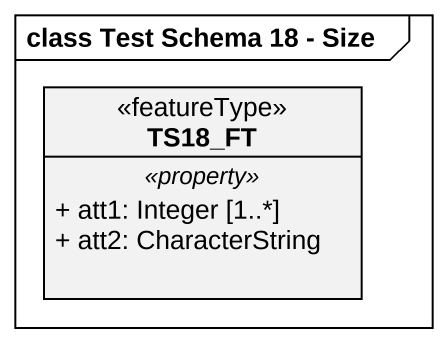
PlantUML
@startuml
mainframe class Test Schema 18 - Size
hide circle
hide empty members
skinparam classAttributeIconSize 0
class TS18_FT <<featureType>> {
  .. <<property>> ..
  + att1: Integer [1..*]
  + att2: CharacterString
}
@enduml
